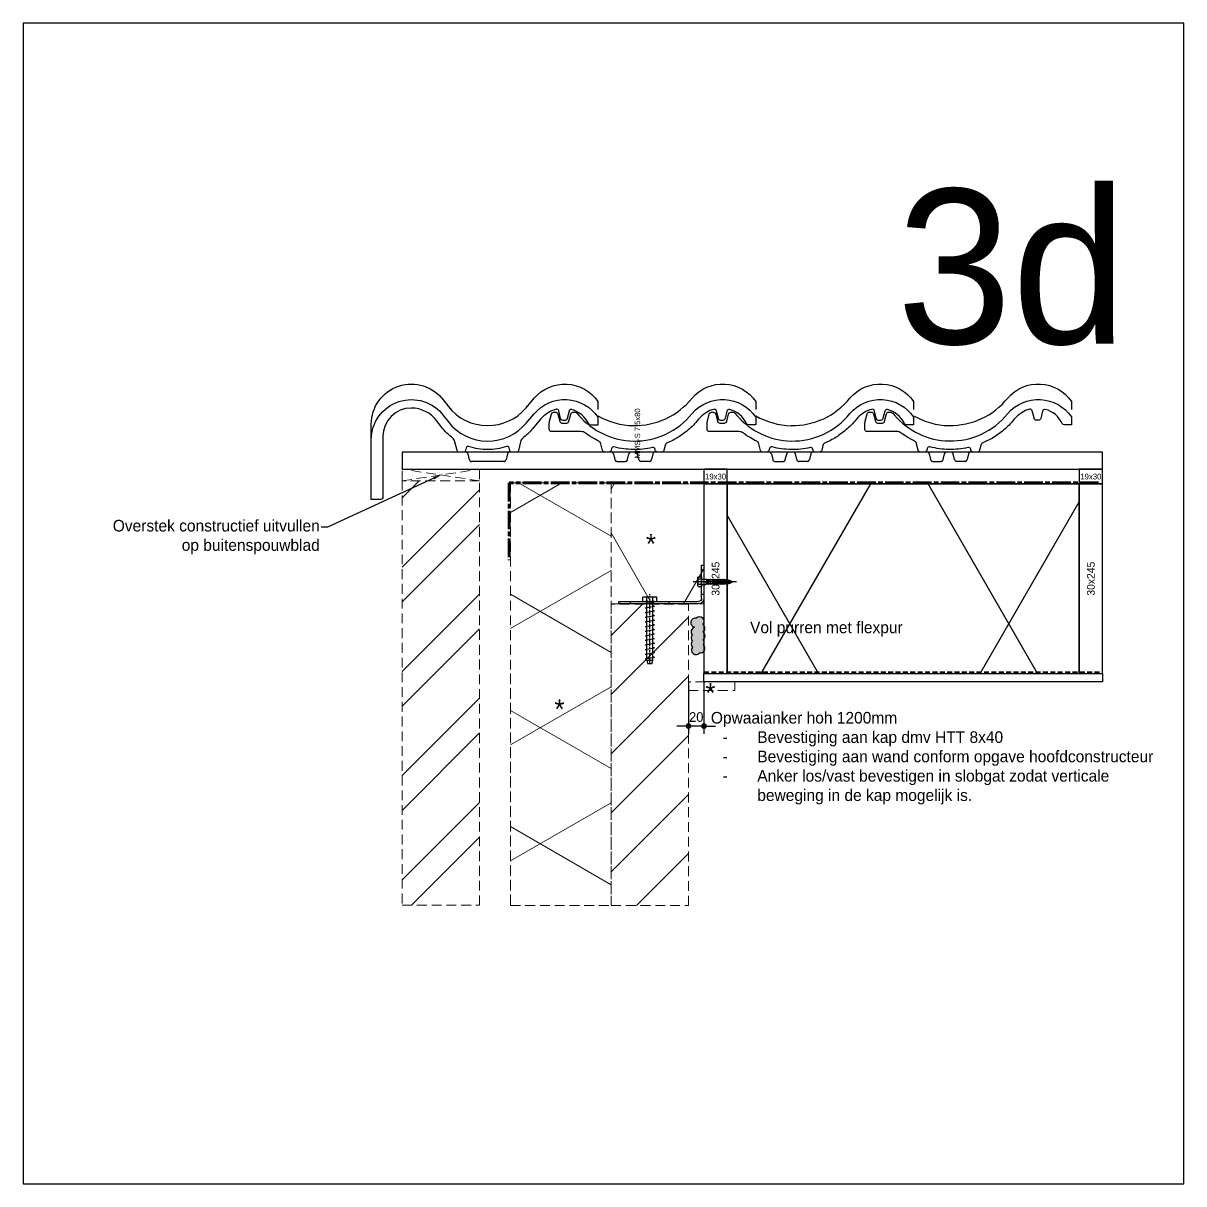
# Model space of a CAD drawing. Header units: millimetres. Extents: x -109306 to 269542, y -22401 to 197206.
# Drawn here: x 261542 to 263042, y -12974 to -11474 of the extents above; entities that cross this region are included whole.
import ezdxf
from ezdxf import colors
from ezdxf.entities.mleader import LeaderData, LeaderLine
from ezdxf.enums import TextEntityAlignment as Align
from ezdxf.math import Vec2, Vec3

# ---------------------------------------------------------------- set-up
doc = ezdxf.new("R2010")
doc.units = ezdxf.units.MM
for name, pattern in [('ACAD_ISO08W100', [36, 24, -3, 6, -3]), ('DASHDOT', [18.5, 12, -3, 0.5, -3]), ('DASHED', [19.049999999999997, 12.7, -6.35]), ('DASHED2', [9.524999999999999, 6.349999999999999, -3.174999999999999])]:
    doc.linetypes.add(name, pattern=pattern)
for name, color, linetype in [('EHP Bevestigingsmiddelen', 1, 'Continuous'), ('EHP Luchtdichting', 6, 'Continuous'), ('EHP Maatvoering', 1, 'Continuous'), ('EHP Tekst', 1, 'Continuous')]:
    doc.layers.add(name, color=color, linetype=linetype)
for name, color, linetype, lineweight in [('EHP Dampdichte folie', 3, 'DASHED2', 60), ('EHP Dampopen folie', 5, 'ACAD_ISO08W100', 60), ('EHP Derden', 8, 'DASHED', 13)]:
    doc.layers.add(name, color=color, linetype=linetype, lineweight=lineweight)
doc.layers.add('EHP Hulplijnen tekst niet printen', color=4, linetype='Continuous', plot=False)
doc.styles.add('BouwTek', font='arial.ttf')
doc.styles.get("Standard").update_dxf_attribs({"font": ''})
doc.styles.get('Standard').set_extended_font_data('Century Gothic')
doc.dimstyles.new('RFWOOD_FULL_DETAIL', dxfattribs={"dimscale": 5, "dimtxt": 2.5, "dimasz": 1.5, "dimexe": 2, "dimexo": 0, "dimgap": 1, "dimtad": 1, "dimdec": 0, "dimrnd": 0.001, "dimzin": 0, "dimdsep": 46, "dimtxsty": 'Standard', "dimblk1": 'DOT', "dimblk2": 'DOT', "dimsah": 1, "dimcen": 0.09, "dimdle": 2, "dimclrd": 6, "dimclre": 8, "dimclrt": 7, "dimazin": 0, "dimtfac": 1, "dimtdec": 0, "dimtix": 1, "dimtmove": 2, "dimatfit": 3, "dimfxl": 1, "dimtolj": 1, "dimtzin": 0, "dimarcsym": 0})

# ---------------------------------------------------------------- blocks, each defined once
blk = doc.blocks.new('BNOVH000A$2')
at = {"color": 1, "linetype": 'Continuous', "ltscale": 400}
for points in [[(45.592386, -53.586059, 0.232592), (121.575322, -18.130753, -0.494503), (204.000017, -22.588243), (204, -32.93457)], [(1.9e-05, -41.024791, 0.126341), (45.58945900000001, -53.731275)]]:
    blk.add_lwpolyline(points, format="xyb", dxfattribs=at)
at = {"color": 7, "linetype": 'Continuous', "ltscale": 400}
for points in [[(45.592386, -73.58605899999999, 0.232592), (121.575322, -38.13075300000001, -0.494503), (204.000017, -42.588243), (204, -52.858521), (194.875, -52.858521, -0.292827), (192.149783, -51.11279099999999, 0.223542), (170.094332, -32.852033, 0.414214), (166.57971, -35.136482), (164.266113, -44.5625, -0.346421), (161.349854, -46.85854699999999), (158.556641, -46.858521, -0.414214), (155.556641, -43.858521), (153.293213, -34.838989, 0.414214), (149.672974, -32.62670900000001, 0.08855700000000001), (140.130254, -36.63160300000001), (138.899536, -37.469849, 0.076541), (130.071862, -45.319056), (127.955322, -47.877319, -0.056075), (114.659558, -60.70658299999999), (108.661011, -65.319092, -0.059965), (94.763548, -73.569062), (89.578735, -75.85925300000001, 0.233616), (86.738502, -79.259638), (85.20129399999999, -85.627808, -0.346421), (82.285034, -87.923854), (77.009033, -87.923828, -0.346421), (74.092799, -85.627802), (73.79003900000001, -84.373779, 0.4142109999999999), (70.16982800000001, -82.16149200000001, -0.058465), (45.569881, -84.587471)], [(45.592408, -84.587402, -0.05844700000000001), (21.120639, -81.260894, 0.4227859999999999), (17.519728, -83.390025), (16.980347, -85.627808, -0.346421), (14.064087, -87.923854), (8.788086, -87.923828, -0.346421), (5.871852, -85.627802), (3.838379, -77.203979, 0.222432), (1.190827, -73.893491), (-0.357544, -73.129395), (-3.837891, -71.317627), (-7.476685000000001, -69.21264599999999), (-11.437134, -66.667847), (-14.688965, -64.353516), (-15.999023, -63.377563, 0.161461), (-21.973511, -61.396629), (-60.046753, -61.39660600000001, -0.414214), (-63.046753, -58.396607), (-63.046753, -52.776489, -0.059287), (-62.48829300000001, -48.083248), (-60.221436, -38.692627, -0.346421), (-57.305176, -36.39658), (-54.650146, -36.396606, -0.346421), (-51.733912, -38.692633), (-49.462891, -48.100586, 0.346421), (-46.546631, -50.396633), (-40.408691, -50.396484, 0.346418), (-37.492583, -48.10057800000001), (-35.221436, -38.692627, -0.346421), (-32.305176, -36.39658), (-29.294189, -36.396606, -0.226179), (-26.963456, -37.507776), (-24.622314, -40.396606, 0.213715), (45.59238, -73.586382)]]:
    blk.add_lwpolyline(points, format="xyb", dxfattribs=at)
at = {"color": 1, "linetype": 'Continuous', "ltscale": 400}
blk.add_lwpolyline([(77.009033, -87.923828), (14.064087, -87.923828)], dxfattribs=at)
at = {"color": 1, "linetype": 'DASHED2', "ltscale": 400}
for points in [[(17.174438, -87.923828, -0.346421), (20.090673, -90.21985500000001), (21.879028, -97.627808, 0.346418), (24.795166, -99.923736), (35.204712, -99.923828, 0.346421), (38.120946, -97.627801), (39.90918, -90.219849, -0.346421), (42.825439, -87.923802)], [(73.89855899999999, -87.923828, 0.346421), (70.982325, -90.21985500000001), (69.19397, -97.627808, -0.346418), (66.27783199999999, -99.923736), (55.868286, -99.923828, -0.346421), (52.952052, -97.627802), (51.163818, -90.219849, 0.346421), (48.24755800000001, -87.923802)]]:
    blk.add_lwpolyline(points, format="xyb", dxfattribs=at)
blk = doc.blocks.new('BNOVH708A$2')
at = {"color": 1, "linetype": 'Continuous', "ltscale": 400}
for points in [[(110.49939, -53.663574, 0.220627), (160.122191, -30.646905), (170.512207, -18.366943, -0.4960890000000001), (253.000171, -22.695805), (253, -32.93457)], [(-40, -149.010498), (-40, -51.870117, -0.7223970000000001), (53.516597, -20.947994), (59.16113299999999, -28.530029, 0.231646), (110.499397, -53.664827)]]:
    blk.add_lwpolyline(points, format="xyb", dxfattribs=at)
at = {"color": 7, "linetype": 'Continuous', "ltscale": 400}
for points in [[(110.500007, -84.664795, -0.081678), (86.161002, -80.662356, 0.446341), (82.712466, -82.521011), (81.943726, -85.70459, -0.346407), (79.027588, -88.000425), (73.751587, -88.000488, -0.34641), (70.83538100000001, -85.704577), (68.174438, -74.682129, 0.172778), (64.50206, -69.065289), (63.499023, -68.303223, -0.06636399999999999), (49.516721, -53.907146), (44.694824, -47.52002, 0.237391), (11.870608, -31.009372, 0.41421), (-24.991455, -67.871095), (-25, -146.010498, -0.414214), (-28, -149.010498), (-40, -149.010498), (-40, -71.871094, -0.722399), (53.516715, -40.94913), (59.16113299999999, -48.53125, 0.231647), (110.499397, -73.66614200000001)], [(110.49939, -73.664795, 0.220627), (160.122378, -50.648039), (170.512207, -38.368164, -0.4960890000000001), (252.999936, -42.696716), (253, -52.935303), (243.695679, -52.935303, -0.284369), (241.010958, -51.274062, 0.202325), (219.183568, -32.736117, 0.422576), (215.731153, -34.781817), (213.312866, -44.63916, -0.346421), (210.396725, -46.9353), (207.603394, -46.935303, -0.346421), (204.687159, -44.639276), (202.294922, -34.729492, 0.416647), (198.781493, -32.602533, 0.147992), (178.910039, -45.473095), (168.520142, -57.753174, -0.051314), (157.308292, -68.539615), (156.603638, -69.05761700000001, 0.176854), (152.804592, -74.769171), (150.164673, -85.70459, -0.346421), (147.248294, -88.00054300000001), (141.972412, -88.000488, -0.346418), (139.056185, -85.70449), (138.28772, -82.520996, 0.4463279999999999), (134.839078, -80.662126, -0.081682), (110.499988, -84.664845)]]:
    blk.add_lwpolyline(points, format="xyb", dxfattribs=at)
at = {"color": 1, "linetype": 'Continuous', "ltscale": 400}
blk.add_lwpolyline([(141.972412, -88.000488), (79.027466, -88.000488)], dxfattribs=at)
at = {"color": 1, "linetype": 'DASHED2', "ltscale": 400}
blk.add_lwpolyline([(138.861938, -88.000488, 0.346421), (135.945704, -90.296515), (134.157349, -97.70459, -0.346418), (131.241092, -100.000425), (89.75878900000001, -100.000488, -0.346421), (86.842555, -97.704462), (85.054321, -90.296631, 0.346421), (82.13818, -88.000491)], format="xyb", dxfattribs=at)
blk = doc.blocks.new('*U712')
h = blk.add_hatch()
h.set_pattern_fill('ISOLATIE', color=256, scale=244.9999489358646, style=0, pattern_type=2)
h.set_pattern_definition([(59.99999999999999, (0, -4.456523109836138e-12), (-212.176179704349, 122.4999744679324), []), (120, (0, -4.456523109836138e-12), (-212.1761797043491, -122.4999744679323), [])])
h.paths.add_polyline_path([(455.0001170948947, 244.9999489358676), (2.775557561562891e-17, 244.9999489358646), (0, 0), (455.0001170949034, -1.499467217058736e-12), (455.0001170948992, 122.4999744679331)])
blk.add_lwpolyline([(455.0001170948947, 244.9999489358676), (2.775557561562891e-17, 244.9999489358646), (0, 0), (0, 0), (455.0001170949034, -1.499467217058736e-12), (455.0001170948992, 122.4999744679331)], close=True)
blk = doc.blocks.new('*U713')
h = blk.add_hatch()
h.set_pattern_fill('ISOLATIE', color=256, scale=129.9999999999988, angle=90.00000000000001, style=0, pattern_type=2)
h.set_pattern_definition([(150, (2.364686224609591e-12, 1.050131637030201e-27), (-64.99999999999936, -112.583302491976), []), (210, (2.364686224609591e-12, 1.050131637030201e-27), (64.9999999999994, -112.5833024919759), [])])
h.paths.add_polyline_path([(-129.9999999999996, 546.4052278328732), (-129.9999999999988, -5.77315972805076e-14), (0, 0), (1.557972885601065e-12, 546.4052278328777), (-64.999999999999, 546.4052278328755)])
blk.add_lwpolyline([(-129.9999999999996, 546.4052278328732), (-129.9999999999988, -5.77315972805076e-14), (0, 0), (0, 0), (1.557972885601065e-12, 546.4052278328777), (-64.999999999999, 546.4052278328755)], close=True)
blk = doc.blocks.new('*U714')
h = blk.add_hatch()
h.set_pattern_fill('ISOLATIE', color=256, scale=154.9999999999986, angle=-0.03699240321543087, style=0, pattern_type=2)
h.set_pattern_definition([(59.96300759678456, (-1.820336808472638e-15, -2.8194329878556e-12), (-134.1838725716933, 77.58665053772552), []), (119.9630075967845, (-1.820336808472638e-15, -2.8194329878556e-12), (-134.2839466460625, -77.41331715639755), [])])
h.paths.add_polyline_path([(120.0997704626711, 154.9224911712636), (0.100074074369216, 154.9999676941231), (0, 0), (119.9996963883073, -0.07747652286229102), (120.0497334254893, 77.42250732420067)])
blk.add_lwpolyline([(120.0997704626711, 154.9224911712636), (0.100074074369216, 154.9999676941231), (0, 0), (0, 0), (119.9996963883073, -0.07747652286229102), (120.0497334254893, 77.42250732420067)], close=True)
blk = doc.blocks.new('*U727')
h = blk.add_hatch()
h.set_pattern_fill('ANSI31', color=0, scale=17)
h.set_pattern_definition([(45, (0, 0), (-38.1660885145439, 38.1660885145439), [])])
h.paths.add_polyline_path([(-1.4210854715202e-14, 389.5947625406424), (-3.552713678800501e-15, 0), (100, 0), (99.99999999999999, 389.5947625406424)])
at = {"color": 0}
blk.add_lwpolyline([(0, 0), (100, 0), (99.99999999999999, 389.5947625406424), (-1.4210854715202e-14, 389.5947625406424)], close=True, dxfattribs=at)
blk = doc.blocks.new('*U728')
h = blk.add_hatch()
h.set_pattern_fill('ANSI32', color=0, scale=10)
h.set_pattern_definition([(45, (1.4210854715202e-14, 48.59477770978697), (-67.35192090801866, 67.35192090801866), []), (45, (44.90130000000002, 48.59477770978697), (-67.35192090801866, 67.35192090801866), [])])
h.paths.add_polyline_path([(-7.105427357601002e-15, 0), (100, 0), (100, 548.594777709787), (2.131628207280301e-14, 548.594777709787)])
at = {"color": 0}
blk.add_lwpolyline([(0, 0), (100, 0), (100, 548.594777709787), (1.4210854715202e-14, 548.594777709787)], close=True, dxfattribs=at)
blk = doc.blocks.new('*U778')
blk.add_lwpolyline([(0, 0), (515.0000160087511, 0), (515.0000160087511, 11), (0, 11)], close=True)
blk = doc.blocks.new('*U754')
at = {"layer": 'EHP Luchtdichting'}
h = blk.add_hatch(color=256, dxfattribs=at)
h.dxf.hatch_style = 1
h.paths.add_polyline_path([(6.701033137158041, -17.9775984348501, 0.5009931629464284), (6.442218687980456, -8.369659142077243, 0.9851154384178415), (-2.155247569103107, 3.552713678800501e-14, 0.9803917446527683), (-4.49056069421697, -11.76817132044744, 0.5432578860194794), (-7.211137894833514, -21.46068808083228, 0.3947850331532387), (-7.246099760521089, -29.65786921052773, 0.370117035008408), (-7.132079360572554, -37.46962585492888, 0.9884348518989772), (2.223051172028477, -44.98374915430774, 0.7463641936139077), (7.259944271381205, -34.64080124791249, 0.313349185897872), (6.563878459808259, -27.82827717537247, 0.522586911132467)])
for centre, start, end in [((-3.206373686267949, -5.907210330250101), 79.91041953406521, 257.6413057235711), ((2.08072562675346, -4.249297716562634), 316.6284298213191, 134.910027837548), ((-2.706866993394117, -17.49690912049073), 107.2944436649314, 221.347924660652), ((2.980557572958185, -13.27036341031694), 308.3219227408032, 54.76414804502134), ((-2.846735612405437, -25.57796785237278), 136.6688991949111, 222.8423583533601), ((-2.635360691807397, -33.49728130617951), 140.2154865366219, 221.4569730964582), ((3.206955182693697, -22.85524328130273), 304.0203425100796, 54.3842595261797), ((2.010336544803983, -31.73535485930699), 331.0372390015892, 40.63059886422026), ((-2.41080892155066, -41.17227429106456), 141.8947431954203, 320.5617818399554), ((3.206955182693333, -39.06497116406367), 260.5617818399552, 47.50715118892622)]:
    blk.add_arc(centre, 6, start, end)
at = {"layer": 'EHP Tekst', "insert": (67.41894805473578, -4.386287896122887), "char_height": 15, "attachment_point": 1}
blk.add_mtext('Vol purren met flexpur', dxfattribs=at)
blk = doc.blocks.new('_DOT')
at = {"color": 0, "linetype": 'ByBlock'}
blk.add_line((-0.5, 0), (-1, 0), dxfattribs=at)
at = {"color": 0, "linetype": 'ByBlock', "const_width": 0.5}
blk.add_lwpolyline([(-0.25, 0, 1), (0.25, 0, 1)], format="xyb", close=True, dxfattribs=at)
blk = doc.blocks.new('*D873')
at = {"layer": 'Defpoints', "color": 0, "transparency": 16777216}
for p in [(262401.7079789162, -12325.11214015087), (262421.7076748243, -12325.11214015087), (262401.7079789162, -12382.05952868247)]:
    blk.add_point(p, dxfattribs=at)
at = {"layer": 'EHP Maatvoering', "color": 8, "lineweight": -2, "transparency": 16777216}
for p, q in [((262401.7079789162, -12325.11214015087), (262401.7079789162, -12392.05952868247)), ((262421.7076748243, -12325.11214015087), (262421.7076748243, -12392.05952868247))]:
    blk.add_line(p, q, dxfattribs=at)
at = {"layer": 'EHP Maatvoering', "color": 6, "lineweight": -2, "transparency": 16777216}
for p, q in [((262394.2079789162, -12382.05952868247), (262386.7079789162, -12382.05952868247)), ((262421.7076748243, -12382.05952868247), (262401.7079789162, -12382.05952868247)), ((262429.2076748243, -12382.05952868247), (262436.7076748243, -12382.05952868247))]:
    blk.add_line(p, q, dxfattribs=at)
at = {"layer": 'EHP Maatvoering', "color": 6, "lineweight": -2, "transparency": 16777216, "xscale": 7.5, "yscale": 7.5, "zscale": 7.5}
blk.add_blockref('_DOT', (262401.7079789162, -12382.05952868247), dxfattribs=at)
at = {"layer": 'EHP Maatvoering', "color": 6, "lineweight": -2, "transparency": 16777216, "xscale": 7.5, "yscale": 7.5, "zscale": 7.5, "rotation": 180}
blk.add_blockref('_DOT', (262421.7076748243, -12382.05952868247), dxfattribs=at)
at = {"layer": 'EHP Maatvoering', "color": 7, "transparency": 16777216, "insert": (262411.7078268703, -12370.49511671782), "char_height": 12.5, "attachment_point": 5}
blk.add_mtext('\\A1;20', dxfattribs=at)
blk = doc.blocks.new('*U787')
blk.add_lwpolyline([(0, 0), (30, 0), (30, 19), (0, 19)], close=True)
at = {"color": 1, "flags": 8}
blk.add_attdef('19X30', text='', height=7.5, dxfattribs=at).set_placement((14.99999999999999, 9.5), align=Align.MIDDLE_CENTER)
blk = doc.blocks.new('*U789')
blk.add_lwpolyline([(0, 0), (-1.230127111284674e-13, 245.0000000000001), (-30.00000000000011, 245.0000000000001), (-30, -1.332267629550188e-14)], close=True)
at = {"color": 1, "flags": 8}
blk.add_attdef('30X245', text='', height=10, rotation=90.00000000000001, dxfattribs=at).set_placement((-15.00000003211218, 122.5), align=Align.MIDDLE_CENTER)
blk = doc.blocks.new('7.5x80')
at = {"color": 1}
for p, q in [((-9, 0.2559569999993982), (-9, 5.652092999999695)), ((-8.405010999998922, 5.893807000000379), (8.38641600000119, 5.893807000000379)), ((-8.405010999998922, 0), (8.38641600000119, 0)), ((-5.682356000001164, 0), (-4, -2.10619300000053)), ((-4, 1.167035000000396), (-4, 4.741014999999607)), ((4, 1.167035000000396), (4, 4.741014999999607)), ((4, -2.10619300000053), (5.682356000001164, 0)), ((9, 0.2559569999993982), (9, 5.652092999999695)), ((-6, -8.181818000000021), (6, -6)), ((-6, -8.181818000000021), (-4, -9)), ((-6, -14.18181800000002), (6, -12)), ((-6, -14.18181800000002), (-4, -15)), ((-4, -76), (-4, -2.10619300000053)), ((-4, -2.10619300000053), (4, -2.10619300000053)), ((4, -76), (4, -2.10619300000053)), ((4, -5.181818000000021), (6, -6)), ((4, -11.18181800000002), (6, -12)), ((-6, -20.18181800000002), (6, -18)), ((-6, -20.18181800000002), (-4, -21)), ((-6, -26.18181800000002), (6, -24)), ((-6, -26.18181800000002), (-4, -27)), ((-6, -32.18181800000002), (6, -30)), ((4, -17.18181800000002), (6, -18)), ((4, -23.18181800000002), (6, -24)), ((4, -29.18181800000002), (6, -30)), ((-6, -32.18181800000002), (-4, -33)), ((-6, -38.18181800000002), (6, -36)), ((-6, -38.18181800000002), (-4, -39)), ((-6, -44.18181800000002), (6, -42)), ((-6, -44.18181800000002), (-4, -45)), ((4, -35.18181800000002), (6, -36)), ((4, -41.18181800000002), (6, -42)), ((-6, -50.18181800000002), (6, -48)), ((-6, -50.18181800000002), (-4, -51)), ((-6, -56.18181800000002), (6, -54)), ((-6, -56.18181800000002), (-4, -57)), ((-6, -62.18181800000002), (6, -60)), ((4, -47.18181800000002), (6, -48)), ((4, -53.18181800000002), (6, -54)), ((4, -59.18181800000002), (6, -60)), ((-6, -62.18181800000002), (-4, -63)), ((-6, -68.18181800000002), (6, -66)), ((-6, -68.18181800000002), (-4, -69)), ((-6, -74.18181800000002), (6, -72)), ((-6, -74.18181800000002), (-4, -75)), ((4, -65.18181800000002), (6, -66)), ((4, -71.18181800000002), (6, -72)), ((-4, -76), (4, -76)), ((-4, -76), (-3, -80)), ((-3, -80), (3, -80)), ((3, -80), (4, -76))]:
    blk.add_line(p, q, dxfattribs=at)
at = {"color": 1, "linetype": 'DASHDOT', "ltscale": 0.2}
blk.add_line((0, -80), (0, 9.550710999999865), dxfattribs=at)
at = {"color": 1}
for centre, radius, start, end in [((-8.405010999998922, 5.052662000000055), 0.844588, 93.10600000007227, 136.2379999999858), ((-8.405010999998922, 0.8509469999999055), 0.844588, 223.7620000000142, 266.8939999999277), ((-6.528705000000627, 3.342463999999381), 3.346741, 270, 319.4000000000457), ((-6.528705000000627, 2.565585000000283), 3.347038, 40.59999999995435, 83.92180500004196), ((-1.452701999998681, 2.565585000000283), 3.34702, 86.33069999998425, 139.4049999998976), ((-1.452701999998681, 3.342463999999381), 3.346741, 220.5950000001024, 273.6700000001035), ((1.471294999999373, 2.565585000000283), 3.347038, 40.59999999995435, 93.67420000004313), ((1.471294999999373, 3.342463999999381), 3.346741, 266.3259999999944, 319.4000000000457), ((6.547298000001319, 2.565585000000283), 3.34702, 86.33069999998425, 139.4049999998976), ((6.547298000001319, 3.342463999999381), 3.346741, 220.5950000001024, 273.6700000001035), ((8.405010999998922, 5.052662000000055), 0.844588, 43.76200000001416, 86.89399999992774), ((8.405010999998922, 0.8553879999999481), 0.844588, 273.1060000000723, 316.2379999999858)]:
    blk.add_arc(centre, radius, start, end, dxfattribs=at)
blk = doc.blocks.new('*U858')
blk.add_blockref('7.5x80', (0, 0))
at = {"layer": 'EHP Hulplijnen tekst niet printen', "insert": (-15.36094494551799, 217.1996690303858), "char_height": 7, "attachment_point": 5, "rotation": 90, "style": 'BouwTek'}
blk.add_mtext_dynamic_manual_height_columns('MMS-S 7,5x80', width=580.1215574265989, gutter_width=9, heights=[0], dxfattribs=at)
blk = doc.blocks.new('*U857')
at = {"color": 0, "linetype": 'ByBlock'}
for p, q in [((0, 3.500000000000004), (5.300206193627673, 3.500000000000004)), ((0, -3.499999999999996), (6.097363820561441, -3.499999999999996))]:
    blk.add_line(p, q, dxfattribs=at)
blk.add_lwpolyline([(-5, 5.35085296108446), (-5, -5.639528095693091, 0.4773415824535511), (-4, -6.350852961084453), (0, -6.350852961084453), (0, 6.35085296108446), (-4, 6.35085296108446, 0.414213562373095)], format="xyb", close=True, dxfattribs=at)
blk.add_lwpolyline([(0, -3.1754264805495), (-4, -3.1754264805495, -0.4142135623730932), (-5, -2.1754264805495), (-5, 2.175426480534956, -0.4142135623730986), (-4, 3.175426480534956), (0, 3.175426480534956)], format="xyb", dxfattribs=at)
for points in [[(5.300206193627673, 3.552713678800501e-15), (5.300206193627673, 3.500000000000004), (6.086444042361109, 2.516587842459561), (5.300206193627673, 3.552713678800501e-15)], [(6.086444042361109, 2.516587842459561), (7.00841226799821, 2.516587842459561)], [(6.097363820561441, -3.499999999999996), (7.187006991633098, 3.500000000000004)], [(6.097363820561441, -0.3162736933008965), (7.187006991633098, 3.500000000000004), (7.727742168310215, 2.516587842459561), (6.097363820561441, -3.499999999999996)], [(7.727742168310215, -2.499999999999996), (9.37061497051036, 3.500000000000004), (9.911350147172925, 2.516587842459561), (8.280971799438703, -3.499999999999996), (7.727742168310215, -2.499999999999996), (9.37061497051036, 3.500000000000004), (8.280971799438703, -3.499999999999996)], [(7.727742168310215, 2.516587842459561), (9.192020246875472, 2.516587842459561)], [(11.59259316504176, 2.516587842459561), (9.911350147172925, 2.516587842459561)], [(10.1283150864765, -2.499999999999996), (11.77118788867665, 3.500000000000004), (12.31192306535377, 2.516587842459561), (10.68154471760499, -3.499999999999996), (10.1283150864765, -2.499999999999996), (11.77118788867665, 3.500000000000004), (10.68154471760499, -3.499999999999996)], [(14.41052283960744, 2.516587842459561), (12.31192306535377, 2.516587842459561)], [(13.2569185034663, -2.499999999999996), (14.89979130566644, 3.500000000000004), (15.44052648234356, 2.516587842459561), (13.81014813459478, -3.499999999999996), (13.2569185034663, -2.499999999999996), (14.89979130566644, 3.500000000000004), (13.81014813459478, -3.499999999999996)], [(15.44052648234356, -2.499999999999996), (17.08339928452915, 3.500000000000004), (17.62413446120627, 2.516587842459561), (15.99375611345749, -3.499999999999996), (15.44052648234356, -2.499999999999996), (17.08339928452915, 3.500000000000004), (15.99375611345749, -3.499999999999996)], [(15.44052648234356, 2.516587842459561), (16.90480456089426, 2.516587842459561)], [(17.62413446120627, -2.499999999999996), (19.26700726340641, 3.500000000000004), (19.80774244006898, 2.516587842459561), (18.17736409233476, -3.499999999999996), (17.62413446120627, -2.499999999999996), (19.26700726340641, 3.500000000000004), (18.17736409233476, -3.499999999999996)], [(17.62413446120627, 2.516587842459561), (19.08841253977153, 2.516587842459561)], [(19.80774244006898, -2.499999999999996), (21.45061524228367, 3.500000000000004), (21.99135041894624, 2.516587842459561), (20.36097207119747, -3.499999999999996), (19.80774244006898, -2.499999999999996), (21.45061524228367, 3.500000000000004), (20.36097207119747, -3.499999999999996)], [(19.80774244006898, 2.516587842459561), (21.27202051864879, 2.516587842459561)], [(21.99135041894624, -2.499999999999996), (23.63422322114639, 3.500000000000004), (24.17495839780895, 2.516587842459561), (22.54458005006018, -3.499999999999996), (21.99135041894624, -2.499999999999996), (23.63422322114639, 3.500000000000004), (22.54458005006018, -3.499999999999996)], [(21.99135041894624, 2.516587842459561), (23.4556284975115, 2.516587842459561)], [(21.99135041894624, 2.516587842459561), (22.40012861309515, 2.516587842459561)], [(24.17495839780895, 2.516587842459561), (25.61066666927945, 2.516587842459561)], [(24.22858509862272, -2.451340227649776), (25.73629616959079, 3.25194443437795), (26.35856637668621, 2.516587842459561), (24.7818147297512, -3.451340227649776), (24.22858509862272, -2.451340227649776), (25.73629616959079, 3.25194443437795), (24.7818147297512, -3.451340227649776)], [(25.61066666927945, 2.516587842459561), (25.61224244420009, 2.516587842459561)], [(26.35856637668621, 2.516587842459561), (28.16465953312581, 2.516587842459561)], [(26.72917323249567, 2.516587842459561), (28.16488150395162, 2.516587842459561)], [(26.78279993329488, -2.415898418752473), (28.29051100426295, 3.25194443437795), (28.91278121137293, 2.516587842459561), (27.33602956442337, -3.415898418752473), (26.78279993329488, -2.415898418752473), (28.29051100426295, 3.25194443437795), (27.33602956442337, -3.415898418752473)], [(28.90139757635188, 2.530040247787841), (30.53496494058345, 2.487067792637394)], [(29.30658596049761, -2.352857594247322), (30.64029898056469, 3.203284102040929), (31.26256918766012, 2.467927510122539), (29.8598155916261, -3.194353122904428), (29.30658596049761, -2.352857594247322), (30.64029898056469, 3.203284102040929), (29.8598155916261, -3.194353122904428)], [(31.26256918766012, 2.467927510122539), (32.61620809900342, 2.341096145784835)], [(31.40929719089763, -2.330167866151893), (32.74301021096471, 3.203284102040929), (33.36528041806014, 2.467927510122539), (31.96252682202612, -3.17166339482355), (31.40929719089763, -2.330167866151893), (32.74301021096471, 3.203284102040929), (31.96252682202612, -3.17166339482355)], [(33.30651605418825, 2.276416637061633), (34.55666481480876, 2.159281948028369)], [(33.59436251821171, -2.159752397797998), (34.68264649645425, 2.705777096271053), (35.19574584929796, 1.902351320080928), (34.06112803029828, -2.820053727045885), (33.59436251821171, -2.159752397797998), (34.68264649645425, 2.705777096271053), (34.06112803029828, -2.820053727045885)], [(35.19574584929796, 1.902351320080928), (36.4614227504062, 1.603785699757285)], [(35.69397177723295, -1.662979292217639), (36.60468408337329, 2.157090105043611), (37.04590353462845, 1.262906108007886), (36.14213180975639, -2.232521709127465), (35.69397177723295, -1.662979292217639), (36.60468408337329, 2.157090105043611), (36.14213180975639, -2.232521709127465)], [(40.44551521918038, 3.552713678800501e-15), (36.33555049482675, -1.445949370172453)], [(37.04590353462845, 1.262906108007886), (40.44551521918038, 3.552713678800501e-15)], [(7.727742168310215, -2.499999999999996), (6.278971015737625, -2.499999999999996)], [(7.727742168310215, -2.499999999999996), (7.108902277599555, -2.499999999999996)], [(7.727742168310215, -2.499999999999996), (7.230067888667691, -2.499999999999996)], [(10.1283150864765, -2.499999999999996), (8.574108981105383, -2.499999999999996)], [(12.94624476104218, -2.499999999999996), (11.01035433825746, -2.499999999999996)], [(15.44052648234356, -2.499999999999996), (13.99175532977097, -2.499999999999996)], [(17.62413446120627, -2.499999999999996), (16.17536330863368, -2.499999999999996)], [(19.80774244006898, -2.499999999999996), (18.35897128751094, -2.499999999999996)], [(21.99135041894624, -2.499999999999996), (20.54257926637365, -2.499999999999996)], [(24.23312940778851, -2.437514989898769), (22.73698947844969, -2.440518693707414)], [(24.95406402823573, -2.430293445679123), (26.78279993329488, -2.415898418752473)], [(27.66557140588702, -2.403975108230949), (29.30658596049761, -2.352857594247322)], [(29.99249410885386, -2.292208688333627), (31.44463662216731, -2.211848493403519)], [(32.1075589080865, -2.185521161634821), (33.62321805134707, -2.057259007618992)], [(34.20228366141964, -1.997423420994888), (34.25177502332372, -1.993047329291581)], [(35.69437715913227, -1.661941527476298), (34.25177502332372, -1.993047329291581)]]:
    blk.add_lwpolyline(points, dxfattribs=at)
at = {"color": 0, "linetype": 'ByBlock', "ltscale": 0.5}
blk.add_lwpolyline([(44.85795265981869, -7.272404900504625e-12), (-10.83991717580648, -7.272404900504625e-12)], dxfattribs=at)
at = {"color": 0, "linetype": 'ByBlock'}
for centre, start, end in [((-4, 4.175426480534956), 180, 270), ((-4, -4.1754264805495), 90, 180)]:
    blk.add_arc(centre, 1.00000000000034, start, end, dxfattribs=at)
blk = doc.blocks.new('*U855')
for p, q in [((3, 50), (0, 50)), ((0, 50), (0, 7)), ((3, 7), (3, 50)), ((0, 44), (3, 44)), ((0, 12), (3, 12)), ((110, 3), (7, 3)), ((7, 0), (110, 0)), ((45, 0), (45, 3)), ((95, 0), (95, 3)), ((110, 0), (110, 3))]:
    blk.add_line(p, q)
for radius in [7, 4]:
    blk.add_arc((7, 7), radius, 180, 270)
at = {"layer": 'EHP Bevestigingsmiddelen', "xscale": -1}
blk.add_blockref('*U858', (70.00000262453977, 2.999999578445568), dxfattribs=at)
at = {"layer": 'EHP Bevestigingsmiddelen', "rotation": 180}
blk.add_blockref('*U857', (3, 28.5), dxfattribs=at)

msp = doc.modelspace()

# ---------------------------------------------------------------- linework, layer by layer
msp.add_line((262421.7076748243, -12069.11227882322), (262936.7076908331, -12069.11224624695))
msp.add_lwpolyline([(262031.7075344809, -12050.11227356212), (262936.7076750475, -12050.11227882322), (262936.7076750475, -12028.11227882322), (262031.7075344809, -12028.11227356212)], close=True)
at = {"layer": 'EHP Dampdichte folie'}
msp.add_line((262421.7076748243, -12313.11224630901), (262936.7076908331, -12313.11224630901), dxfattribs=at)
at = {"layer": 'EHP Dampopen folie'}
msp.add_lwpolyline([(262931.7076908331, -12067.70703491951), (262171.7079789162, -12067.70703491951), (262169.7079789162, -12067.70703491951), (262169.7079789162, -12167.70703491951)], dxfattribs=at)
at = {"layer": 'EHP Derden'}
msp.add_line((262171.7076748243, -12314.11224630901), (262171.7076748243, -12614.11224630901), dxfattribs=at)
msp.add_lwpolyline([(262031.7075186977, -12065.11212099007), (262031.7075344809, -12050.11222095108), (262131.7075344809, -12050.11233143425), (262131.7075186977, -12065.11222621215), (262031.7075180375, -12065.11222621215), (262131.7075344809, -12050.11233143425), (262131.7075186977, -12065.11222621215), (262031.7075344809, -12050.11222095108)], dxfattribs=at)
msp.add_lwpolyline([(262401.7076077339, -12336.11214015087), (262461.7076077339, -12336.11214015087), (262461.7076077339, -12325.11214015087), (262401.7076077339, -12325.11214015087)], close=True, dxfattribs=at)
at = {"layer": 'EHP Hulplijnen tekst niet printen'}
msp.add_lwpolyline([(261541.8415429945, -12973.6857261081), (263041.8415429945, -12973.6857261081), (263041.8415429945, -11473.6857261081), (261541.8415429945, -11473.6857261081)], close=True, dxfattribs=at)

# ---------------------------------------------------------------- block references
for name, p in [('BNOVH708A$2', (262031.7075227785, -11940.11179082323)), ('BNOVH000A$2', (262284.7075227785, -11940.11179082323)), ('BNOVH000A$2', (262488.7075226508, -11940.11212849665)), ('BNOVH000A$2', (262692.7075226508, -11940.03534649665)), ('*U712', (262451.7076748188, -12314.11222986564)), ('*U754', (262413.825135638, -12242.65684682058))]:
    msp.add_blockref(name, p)
at = {"xscale": -1}
msp.add_blockref('*U855', (262421.7076748188, -12224.09536590107), dxfattribs=at)
ref = msp.add_blockref('*U787', (262421.7076748188, -12069.11227882322))
ref.add_attrib('19X30', '19x30', dxfattribs={"color": 1, "height": 7.5}).set_placement((262436.7076748188, -12059.61227882322), align=Align.MIDDLE_CENTER)
ref = msp.add_blockref('*U787', (262906.7077919136, -12069.11228092977))
ref.add_attrib('19X30', '19x30', dxfattribs={"color": 1, "height": 7.5}).set_placement((262921.7077919136, -12059.61228092978), align=Align.MIDDLE_CENTER)
ref = msp.add_blockref('*U789', (262451.7076748188, -12314.11222986564))
ref.add_attrib('30X245', '30x245', dxfattribs={"color": 1, "height": 10, "rotation": 90}).set_placement((262436.7076747867, -12191.61222986564), align=Align.MIDDLE_CENTER)
ref = msp.add_blockref('*U789', (262936.7076908331, -12314.11222986564))
ref.add_attrib('30X245', '30x245', dxfattribs={"color": 1, "height": 10, "rotation": 90}).set_placement((262921.707690801, -12191.61222986564), align=Align.MIDDLE_CENTER)
at = {"xscale": -1, "rotation": 180}
msp.add_blockref('*U778', (262421.7076748243, -12314.11222986564), dxfattribs=at)
at = {"layer": 'EHP Derden'}
for name, p in [('*U728', (262031.7075290764, -12613.70700392194)), ('*U713', (262301.7079789162, -12614.11226275239)), ('*U714', (262301.7079763463, -12224.02111757503)), ('*U727', (262301.7079789162, -12614.11226275239))]:
    msp.add_blockref(name, p, dxfattribs=at)

# ---------------------------------------------------------------- texts
for p in [(262346.6826844424, -12158.98439830568, 688), (262423.5095229696, -12351.64961023345, 688), (262228.478199891, -12372.5934865397, 688)]:
    msp.add_text('*', height=25).set_placement(p)
at = {"layer": 'EHP Hulplijnen tekst niet printen'}
msp.add_text('3d', height=200, dxfattribs=at).set_placement((262670.8509508143, -11888.02099167208))
at = {"layer": 'EHP Tekst', "insert": (262430.617638401, -12363.85119052396), "char_height": 15, "attachment_point": 1}
msp.add_mtext_dynamic_manual_height_columns('Opwaaianker hoh 1200mm\\P\\pi-45,l60,t60;-^IBevestiging aan kap dmv HTT 8x40\\P-^IBevestiging aan wand conform opgave hoofdconstructeur\\P-^IAnker los/vast bevestigen in slobgat zodat verticale beweging in de kap mogelijk is. ', width=549.9150213017347, gutter_width=100, heights=[225.9630127812773], dxfattribs=at)

# ---------------------------------------------------------------- dimensions: what is measured, and where the dimension line sits
at = {"layer": 'EHP Maatvoering'}
dim = msp.add_linear_dim(base=(262401.7079789162, -12382.05952868247), p1=(262421.7076748243, -12325.11214015087), p2=(262401.7079789162, -12325.11214015087), dimstyle='RFWOOD_FULL_DETAIL', dxfattribs=at)
dim.commit()
dim.dimension.update_dxf_attribs({"geometry": '*D873', "text_midpoint": (262411.7078268703, -12370.49511671782)})

# ---------------------------------------------------------------- leaders
at = {"layer": 'EHP Tekst'}
ml = msp.add_multileader_mtext('Standard', dxfattribs=at)
ml.set_content('Overstek constructief uitvullen\\Pop buitenspouwblad', color=256)
ml.set_leader_properties()
ml.build(insert=Vec2(0, 0))
ml.multileader.update_dxf_attribs({"arrow_head_size": 10})
ctx = ml.context
ctx.base_point, ctx.char_height, ctx.arrow_head_size, ctx.plane_origin = Vec3(261623.5217454043, -12125.19503275531), 15, 10, Vec3(262081.7073551643, -12050.11225192573)
ctx.text_align_type = 2
notes = []
notes.append((ctx, [(0, (1, 1, 0), (261935.1444510468, -12125.19503275531), (-1, 0), 8, [(0, [(262081.7077105635, -12057.61225117776)], 0, [])])]))
ctx.mtext.insert, ctx.mtext.alignment, ctx.mtext.flow_direction = Vec3(261925.1444510468, -12115.61283630236), 3, 5
for ctx, leaders in notes:
    for number, flags, end, landing, length, lines in leaders:
        leader = LeaderData()
        leader.index, (leader.has_last_leader_line, leader.has_dogleg_vector, leader.attachment_direction) = number, flags
        leader.last_leader_point, leader.dogleg_vector, leader.dogleg_length = Vec3(end), Vec3(landing), length
        for number, points, colour, breaks in lines:
            line = LeaderLine()
            line.index, line.vertices, line.color, line.breaks = number, Vec3.list(points), colors.encode_raw_color(colour), breaks
            leader.lines.append(line)
        ctx.leaders.append(leader)

doc.saveas('drawing.dxf')
